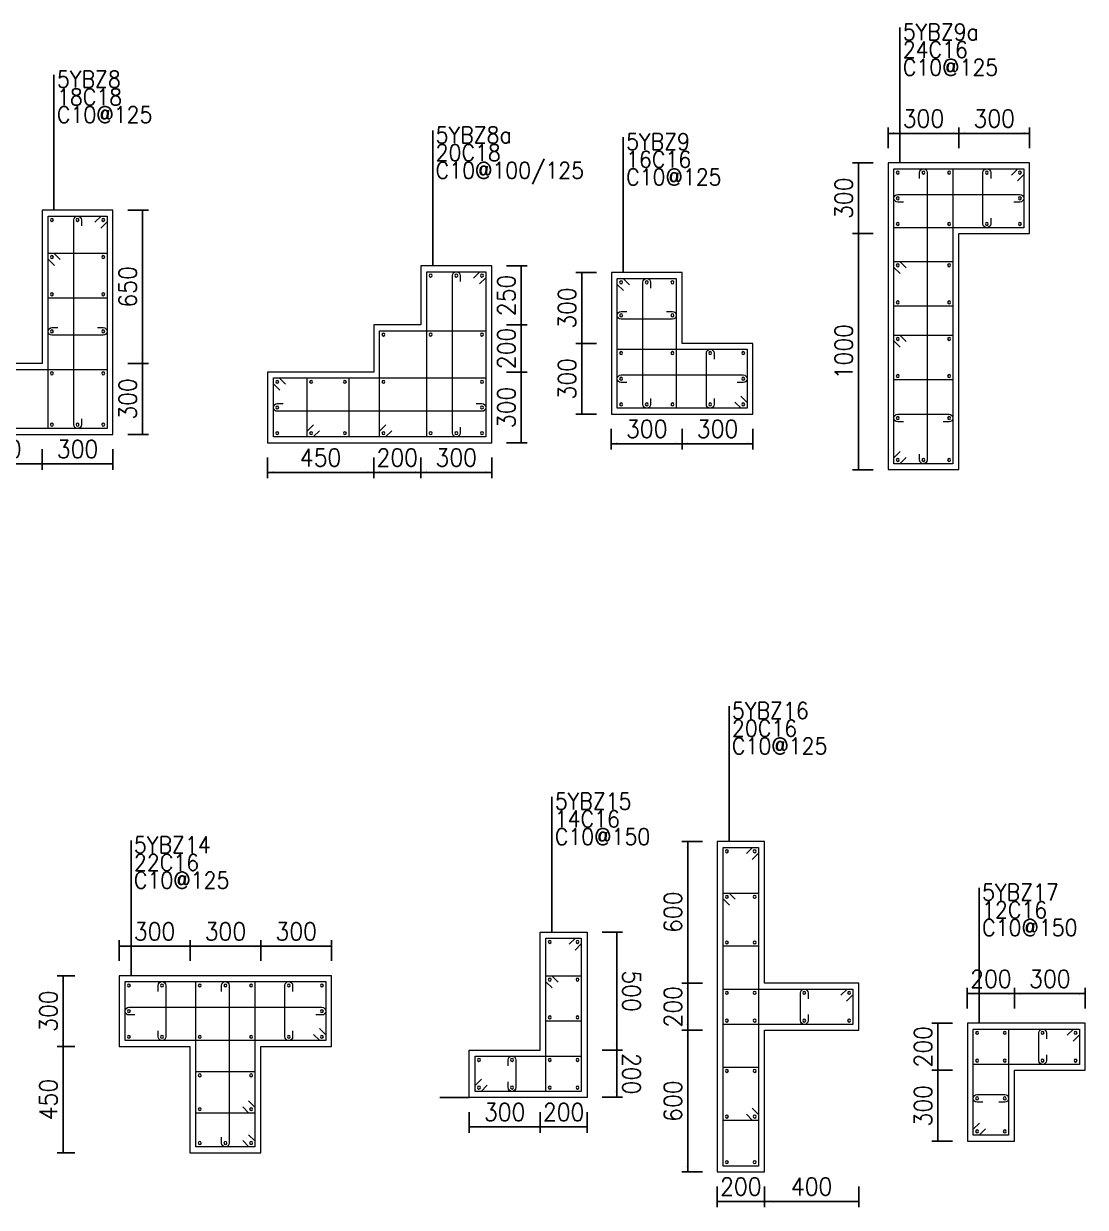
# Model space of a CAD drawing. Extents: x 292423 to 377252, y 106557 to 361882.
# Drawn here: x 314953 to 332948, y 184227 to 204288 of the extents above; entities that cross this region are included whole.
import ezdxf
from ezdxf.enums import TextEntityAlignment as Align

# ---------------------------------------------------------------- set-up
doc = ezdxf.new("R2010")
doc.units = 0
doc.header["$LTSCALE"] = 1000
for name, color, linetype, lineweight in [('REIN', 6, 'Continuous', 18), ('Z-柱大样外框', 7, 'ByLayer', 18), ('Z-详图标注', 3, 'Continuous', 18)]:
    doc.layers.add(name, color=color, linetype=linetype, lineweight=lineweight)
doc.layers.add('THIN', color=7, linetype='Continuous')
doc.layers.add('Y阴影', color=254, linetype='Continuous')
doc.styles.get("Standard").update_dxf_attribs({"font": 'standard'})
doc.dimstyles.get("Standard").update_dxf_attribs({"dimtxt": 300, "dimasz": 100, "dimexe": 100, "dimexo": 250, "dimgap": 100, "dimtad": 0, "dimtoh": 1, "dimdec": 0, "dimlfac": 0.25, "dimdsep": 46, "dimcen": 0.09, "dimclrt": 7, "dimadec": 0, "dimazin": 0, "dimtfac": 1, "dimtdec": 4, "dimtofl": 0, "dimtmove": 0, "dimatfit": 3, "dimfxl": 1, "dimtolj": 1, "dimtzin": 0, "dimarcsym": 0})

# ---------------------------------------------------------------- blocks, each defined once
blk = doc.blocks.new('*D795')
at = {"layer": 'Z-详图标注', "color": 0, "linetype": 'ByBlock', "lineweight": -2}
for p, q in [((318973, 188402), (318973, 188752)), ((320173, 188652), (318973, 188652)), ((320173, 188402), (320173, 188752))]:
    blk.add_line(p, q, dxfattribs=at)
for points in [[(318973, 188652), (319073, 188668), (319073, 188635)], [(320173, 188652), (320073, 188635), (320073, 188668)]]:
    blk.add_solid(points, dxfattribs=at)
at = {"layer": 'Z-详图标注', "color": 7, "linetype": 'Continuous', "lineweight": -2, "insert": (319573, 188902), "char_height": 300, "width": 566.67, "attachment_point": 5}
blk.add_mtext('300', dxfattribs=at)
blk = doc.blocks.new('*D422')
at = {"layer": 'Z-详图标注', "color": 0, "linetype": 'ByBlock', "lineweight": -2}
for p, q in [((317773, 188402), (317773, 188752)), ((318973, 188652), (317773, 188652)), ((318973, 188402), (318973, 188752))]:
    blk.add_line(p, q, dxfattribs=at)
for points in [[(317773, 188652), (317873, 188668), (317873, 188635)], [(318973, 188652), (318873, 188635), (318873, 188668)]]:
    blk.add_solid(points, dxfattribs=at)
at = {"layer": 'Z-详图标注', "color": 7, "linetype": 'Continuous', "lineweight": -2, "insert": (318373, 188902), "char_height": 300, "width": 566.67, "attachment_point": 5}
blk.add_mtext('300', dxfattribs=at)
blk = doc.blocks.new('*D474')
at = {"layer": 'Z-详图标注', "color": 0, "linetype": 'ByBlock', "lineweight": -2}
for p, q in [((316573, 188402), (316573, 188752)), ((317773, 188652), (316573, 188652)), ((317773, 188402), (317773, 188752))]:
    blk.add_line(p, q, dxfattribs=at)
for points in [[(316573, 188652), (316673, 188668), (316673, 188635)], [(317773, 188652), (317673, 188635), (317673, 188668)]]:
    blk.add_solid(points, dxfattribs=at)
at = {"layer": 'Z-详图标注', "color": 7, "linetype": 'Continuous', "lineweight": -2, "insert": (317173, 188902), "char_height": 300, "width": 566.67, "attachment_point": 5}
blk.add_mtext('300', dxfattribs=at)
blk = doc.blocks.new('*D79')
at = {"layer": 'Z-详图标注', "color": 0, "linetype": 'ByBlock', "lineweight": -2}
for p, q in [((315823, 188152), (315522, 188152)), ((315622, 188152), (315622, 186952)), ((315823, 186952), (315522, 186952))]:
    blk.add_line(p, q, dxfattribs=at)
for points in [[(315622, 188152), (315638, 188052), (315605, 188052)], [(315622, 186952), (315605, 187052), (315638, 187052)]]:
    blk.add_solid(points, dxfattribs=at)
at = {"layer": 'Z-详图标注', "color": 7, "linetype": 'Continuous', "lineweight": -2, "insert": (315372, 187552), "char_height": 300, "width": 566.67, "attachment_point": 5, "rotation": 90}
blk.add_mtext('300', dxfattribs=at)
blk = doc.blocks.new('*D577')
at = {"layer": 'Z-详图标注', "color": 0, "linetype": 'ByBlock', "lineweight": -2}
for p, q in [((315823, 186952), (315522, 186952)), ((315622, 186952), (315622, 185152)), ((315823, 185152), (315522, 185152))]:
    blk.add_line(p, q, dxfattribs=at)
for points in [[(315622, 186952), (315638, 186852), (315605, 186852)], [(315622, 185152), (315605, 185252), (315638, 185252)]]:
    blk.add_solid(points, dxfattribs=at)
at = {"layer": 'Z-详图标注', "color": 7, "linetype": 'Continuous', "lineweight": -2, "insert": (315372, 186052), "char_height": 300, "width": 576.67, "attachment_point": 5, "rotation": 90}
blk.add_mtext('450', dxfattribs=at)
blk = doc.blocks.new('*D184')
at = {"layer": 'Z-详图标注', "color": 0, "linetype": 'ByBlock', "lineweight": -2}
for p, q in [((322506, 185841), (322506, 185491)), ((323706, 185841), (323706, 185491)), ((322506, 185591), (323706, 185591))]:
    blk.add_line(p, q, dxfattribs=at)
for points in [[(322506, 185591), (322606, 185607), (322606, 185574)], [(323706, 185591), (323606, 185574), (323606, 185607)]]:
    blk.add_solid(points, dxfattribs=at)
at = {"layer": 'Z-详图标注', "color": 7, "linetype": 'Continuous', "lineweight": -2, "insert": (323106, 185841), "char_height": 300, "width": 566.67, "attachment_point": 5}
blk.add_mtext('300', dxfattribs=at)
blk = doc.blocks.new('*D242')
at = {"layer": 'Z-详图标注', "color": 0, "linetype": 'ByBlock', "lineweight": -2}
for p, q in [((323706, 185841), (323706, 185491)), ((324506, 185841), (324506, 185491)), ((323706, 185591), (324506, 185591))]:
    blk.add_line(p, q, dxfattribs=at)
for points in [[(323706, 185591), (323806, 185607), (323806, 185574)], [(324506, 185591), (324406, 185574), (324406, 185607)]]:
    blk.add_solid(points, dxfattribs=at)
at = {"layer": 'Z-详图标注', "color": 7, "linetype": 'Continuous', "lineweight": -2, "insert": (324106, 185841), "char_height": 300, "width": 566.67, "attachment_point": 5}
blk.add_mtext('200', dxfattribs=at)
blk = doc.blocks.new('*D727')
at = {"layer": 'Z-详图标注', "color": 0, "linetype": 'ByBlock', "lineweight": -2}
for p, q in [((324756, 186891), (325106, 186891)), ((325006, 186091), (325006, 186891)), ((324756, 186091), (325106, 186091))]:
    blk.add_line(p, q, dxfattribs=at)
for points in [[(325006, 186891), (325022, 186791), (324989, 186791)], [(325006, 186091), (324989, 186191), (325022, 186191)]]:
    blk.add_solid(points, dxfattribs=at)
at = {"layer": 'Z-详图标注', "color": 7, "linetype": 'Continuous', "lineweight": -2, "insert": (325256, 186491), "char_height": 300, "width": 566.67, "attachment_point": 5, "rotation": 270.0002}
blk.add_mtext('200', dxfattribs=at)
blk = doc.blocks.new('*D351')
at = {"layer": 'Z-详图标注', "color": 0, "linetype": 'ByBlock', "lineweight": -2}
for p, q in [((324756, 188891), (325106, 188891)), ((325006, 186891), (325006, 188891)), ((324756, 186891), (325106, 186891))]:
    blk.add_line(p, q, dxfattribs=at)
for points in [[(325006, 188891), (325022, 188791), (324989, 188791)], [(325006, 186891), (324989, 186991), (325022, 186991)]]:
    blk.add_solid(points, dxfattribs=at)
at = {"layer": 'Z-详图标注', "color": 7, "linetype": 'Continuous', "lineweight": -2, "insert": (325256, 187891), "char_height": 300, "width": 566.67, "attachment_point": 5, "rotation": 270.0002}
blk.add_mtext('500', dxfattribs=at)
blk = doc.blocks.new('*D718')
at = {"layer": 'Z-详图标注', "color": 0, "linetype": 'ByBlock', "lineweight": -2}
for p, q in [((326459, 190427), (326109, 190427)), ((326209, 190427), (326209, 188027)), ((326459, 188027), (326109, 188027))]:
    blk.add_line(p, q, dxfattribs=at)
for points in [[(326209, 190427), (326225, 190327), (326192, 190327)], [(326209, 188027), (326192, 188127), (326225, 188127)]]:
    blk.add_solid(points, dxfattribs=at)
at = {"layer": 'Z-详图标注', "color": 7, "linetype": 'Continuous', "lineweight": -2, "insert": (325959, 189227), "char_height": 300, "width": 556.67, "attachment_point": 5, "rotation": 90}
blk.add_mtext('600', dxfattribs=at)
blk = doc.blocks.new('*D342')
at = {"layer": 'Z-详图标注', "color": 0, "linetype": 'ByBlock', "lineweight": -2}
for p, q in [((326459, 188027), (326109, 188027)), ((326209, 188027), (326209, 187227)), ((326459, 187227), (326109, 187227))]:
    blk.add_line(p, q, dxfattribs=at)
for points in [[(326209, 188027), (326225, 187927), (326192, 187927)], [(326209, 187227), (326192, 187327), (326225, 187327)]]:
    blk.add_solid(points, dxfattribs=at)
at = {"layer": 'Z-详图标注', "color": 7, "linetype": 'Continuous', "lineweight": -2, "insert": (325959, 187627), "char_height": 300, "width": 566.67, "attachment_point": 5, "rotation": 90}
blk.add_mtext('200', dxfattribs=at)
blk = doc.blocks.new('*D814')
at = {"layer": 'Z-详图标注', "color": 0, "linetype": 'ByBlock', "lineweight": -2}
for p, q in [((326459, 187227), (326109, 187227)), ((326209, 187227), (326209, 184827)), ((326459, 184827), (326109, 184827))]:
    blk.add_line(p, q, dxfattribs=at)
for points in [[(326209, 187227), (326225, 187127), (326192, 187127)], [(326209, 184827), (326192, 184927), (326225, 184927)]]:
    blk.add_solid(points, dxfattribs=at)
at = {"layer": 'Z-详图标注', "color": 7, "linetype": 'Continuous', "lineweight": -2, "insert": (325959, 186027), "char_height": 300, "width": 556.67, "attachment_point": 5, "rotation": 90}
blk.add_mtext('600', dxfattribs=at)
blk = doc.blocks.new('*D873')
at = {"layer": 'Z-详图标注', "color": 0, "linetype": 'ByBlock', "lineweight": -2}
for p, q in [((326709, 184577), (326709, 184227)), ((327509, 184577), (327509, 184227)), ((326709, 184327), (327509, 184327))]:
    blk.add_line(p, q, dxfattribs=at)
for points in [[(326709, 184327), (326809, 184343), (326809, 184310)], [(327509, 184327), (327409, 184310), (327409, 184343)]]:
    blk.add_solid(points, dxfattribs=at)
at = {"layer": 'Z-详图标注', "color": 7, "linetype": 'Continuous', "lineweight": -2, "insert": (327109, 184577), "char_height": 300, "width": 566.67, "attachment_point": 5}
blk.add_mtext('200', dxfattribs=at)
blk = doc.blocks.new('*D495')
at = {"layer": 'Z-详图标注', "color": 0, "linetype": 'ByBlock', "lineweight": -2}
for p, q in [((327509, 184577), (327509, 184227)), ((329109, 184577), (329109, 184227)), ((327509, 184327), (329109, 184327))]:
    blk.add_line(p, q, dxfattribs=at)
for points in [[(327509, 184327), (327609, 184343), (327609, 184310)], [(329109, 184327), (329009, 184310), (329009, 184343)]]:
    blk.add_solid(points, dxfattribs=at)
at = {"layer": 'Z-详图标注', "color": 7, "linetype": 'Continuous', "lineweight": -2, "insert": (328309, 184577), "char_height": 300, "width": 576.67, "attachment_point": 5}
blk.add_mtext('400', dxfattribs=at)
blk = doc.blocks.new('*D103')
at = {"layer": 'Z-详图标注', "color": 0, "linetype": 'ByBlock', "lineweight": -2}
for p, q in [((331748, 187599), (331748, 187949)), ((332948, 187849), (331748, 187849)), ((332948, 187599), (332948, 187949))]:
    blk.add_line(p, q, dxfattribs=at)
for points in [[(331748, 187849), (331848, 187865), (331848, 187832)], [(332948, 187849), (332848, 187832), (332848, 187865)]]:
    blk.add_solid(points, dxfattribs=at)
at = {"layer": 'Z-详图标注', "color": 7, "linetype": 'Continuous', "lineweight": -2, "insert": (332348, 188099), "char_height": 300, "width": 566.67, "attachment_point": 5, "rotation": 359.9998}
blk.add_mtext('300', dxfattribs=at)
blk = doc.blocks.new('*D598')
at = {"layer": 'Z-详图标注', "color": 0, "linetype": 'ByBlock', "lineweight": -2}
for p, q in [((330948, 187599), (330948, 187949)), ((331748, 187849), (330948, 187849)), ((331748, 187599), (331748, 187949))]:
    blk.add_line(p, q, dxfattribs=at)
for points in [[(330948, 187849), (331048, 187865), (331048, 187832)], [(331748, 187849), (331648, 187832), (331648, 187865)]]:
    blk.add_solid(points, dxfattribs=at)
at = {"layer": 'Z-详图标注', "color": 7, "linetype": 'Continuous', "lineweight": -2, "insert": (331348, 188099), "char_height": 300, "width": 566.67, "attachment_point": 5, "rotation": 359.9998}
blk.add_mtext('200', dxfattribs=at)
blk = doc.blocks.new('*D647')
at = {"layer": 'Z-详图标注', "color": 0, "linetype": 'ByBlock', "lineweight": -2}
for p, q in [((330698, 187349), (330348, 187349)), ((330448, 187349), (330448, 186549)), ((330698, 186549), (330348, 186549))]:
    blk.add_line(p, q, dxfattribs=at)
for points in [[(330448, 187349), (330465, 187249), (330432, 187249)], [(330448, 186549), (330432, 186649), (330465, 186649)]]:
    blk.add_solid(points, dxfattribs=at)
at = {"layer": 'Z-详图标注', "color": 7, "linetype": 'Continuous', "lineweight": -2, "insert": (330198, 186949), "char_height": 300, "width": 566.67, "attachment_point": 5, "rotation": 90}
blk.add_mtext('200', dxfattribs=at)
blk = doc.blocks.new('*D265')
at = {"layer": 'Z-详图标注', "color": 0, "linetype": 'ByBlock', "lineweight": -2}
for p, q in [((330698, 186549), (330348, 186549)), ((330448, 186549), (330448, 185349)), ((330698, 185349), (330348, 185349))]:
    blk.add_line(p, q, dxfattribs=at)
for points in [[(330448, 186549), (330465, 186449), (330432, 186449)], [(330448, 185349), (330432, 185449), (330465, 185449)]]:
    blk.add_solid(points, dxfattribs=at)
at = {"layer": 'Z-详图标注', "color": 7, "linetype": 'Continuous', "lineweight": -2, "insert": (330198, 185949), "char_height": 300, "width": 566.67, "attachment_point": 5, "rotation": 90}
blk.add_mtext('300', dxfattribs=at)
blk = doc.blocks.new('*D228')
at = {"layer": 'Z-详图标注', "color": 0, "linetype": 'ByBlock', "lineweight": -2}
for p, q in [((313867, 197077), (313867, 196727)), ((315267, 197077), (315267, 196727)), ((313867, 196827), (315267, 196827))]:
    blk.add_line(p, q, dxfattribs=at)
for points in [[(313867, 196827), (313967, 196844), (313967, 196811)], [(315267, 196827), (315167, 196811), (315167, 196844)]]:
    blk.add_solid(points, dxfattribs=at)
at = {"layer": 'Z-详图标注', "color": 7, "linetype": 'Continuous', "lineweight": -2, "insert": (314567, 197077), "char_height": 300, "width": 566.67, "attachment_point": 5}
blk.add_mtext('350', dxfattribs=at)
blk = doc.blocks.new('*D281')
at = {"layer": 'Z-详图标注', "color": 0, "linetype": 'ByBlock', "lineweight": -2}
for p, q in [((315267, 197077), (315267, 196727)), ((316467, 197077), (316467, 196727)), ((315267, 196827), (316467, 196827))]:
    blk.add_line(p, q, dxfattribs=at)
for points in [[(315267, 196827), (315367, 196844), (315367, 196811)], [(316467, 196827), (316367, 196811), (316367, 196844)]]:
    blk.add_solid(points, dxfattribs=at)
at = {"layer": 'Z-详图标注', "color": 7, "linetype": 'Continuous', "lineweight": -2, "insert": (315867, 197077), "char_height": 300, "width": 566.67, "attachment_point": 5}
blk.add_mtext('300', dxfattribs=at)
blk = doc.blocks.new('*D761')
at = {"layer": 'Z-详图标注', "color": 0, "linetype": 'ByBlock', "lineweight": -2}
for p, q in [((316717, 198527), (317067, 198527)), ((316967, 197327), (316967, 198527)), ((316717, 197327), (317067, 197327))]:
    blk.add_line(p, q, dxfattribs=at)
for points in [[(316967, 198527), (316984, 198427), (316950, 198427)], [(316967, 197327), (316950, 197427), (316984, 197427)]]:
    blk.add_solid(points, dxfattribs=at)
at = {"layer": 'Z-详图标注', "color": 7, "linetype": 'Continuous', "lineweight": -2, "insert": (316717, 197927), "char_height": 300, "width": 566.67, "attachment_point": 5, "rotation": 90}
blk.add_mtext('300', dxfattribs=at)
blk = doc.blocks.new('*D389')
at = {"layer": 'Z-详图标注', "color": 0, "linetype": 'ByBlock', "lineweight": -2}
for p, q in [((316717, 201127), (317067, 201127)), ((316967, 198527), (316967, 201127)), ((316717, 198527), (317067, 198527))]:
    blk.add_line(p, q, dxfattribs=at)
for points in [[(316967, 201127), (316984, 201027), (316950, 201027)], [(316967, 198527), (316950, 198627), (316984, 198627)]]:
    blk.add_solid(points, dxfattribs=at)
at = {"layer": 'Z-详图标注', "color": 7, "linetype": 'Continuous', "lineweight": -2, "insert": (316717, 199827), "char_height": 300, "width": 556.67, "attachment_point": 5, "rotation": 90}
blk.add_mtext('650', dxfattribs=at)
blk = doc.blocks.new('*D864')
at = {"layer": 'Z-详图标注', "color": 0, "linetype": 'ByBlock', "lineweight": -2}
for p, q in [((324664, 200069), (324314, 200069)), ((324414, 200069), (324414, 198869)), ((324664, 198869), (324314, 198869))]:
    blk.add_line(p, q, dxfattribs=at)
for points in [[(324414, 200069), (324431, 199969), (324398, 199969)], [(324414, 198869), (324398, 198969), (324431, 198969)]]:
    blk.add_solid(points, dxfattribs=at)
at = {"layer": 'Z-详图标注', "color": 7, "linetype": 'Continuous', "lineweight": -2, "insert": (324164, 199469), "char_height": 300, "width": 566.67, "attachment_point": 5, "rotation": 90}
blk.add_mtext('300', dxfattribs=at)
blk = doc.blocks.new('*D49')
at = {"layer": 'Z-详图标注', "color": 0, "linetype": 'ByBlock', "lineweight": -2}
for p, q in [((324664, 198869), (324314, 198869)), ((324414, 198869), (324414, 197669)), ((324664, 197669), (324314, 197669))]:
    blk.add_line(p, q, dxfattribs=at)
for points in [[(324414, 198869), (324431, 198769), (324398, 198769)], [(324414, 197669), (324398, 197769), (324431, 197769)]]:
    blk.add_solid(points, dxfattribs=at)
at = {"layer": 'Z-详图标注', "color": 7, "linetype": 'Continuous', "lineweight": -2, "insert": (324164, 198269), "char_height": 300, "width": 566.67, "attachment_point": 5, "rotation": 90}
blk.add_mtext('300', dxfattribs=at)
blk = doc.blocks.new('*D503')
at = {"layer": 'Z-详图标注', "color": 0, "linetype": 'ByBlock', "lineweight": -2}
for p, q in [((324914, 197419), (324914, 197069)), ((326114, 197419), (326114, 197069)), ((324914, 197169), (326114, 197169))]:
    blk.add_line(p, q, dxfattribs=at)
for points in [[(324914, 197169), (325014, 197186), (325014, 197153)], [(326114, 197169), (326014, 197153), (326014, 197186)]]:
    blk.add_solid(points, dxfattribs=at)
at = {"layer": 'Z-详图标注', "color": 7, "linetype": 'Continuous', "lineweight": -2, "insert": (325514, 197419), "char_height": 300, "width": 566.67, "attachment_point": 5}
blk.add_mtext('300', dxfattribs=at)
blk = doc.blocks.new('*D122')
at = {"layer": 'Z-详图标注', "color": 0, "linetype": 'ByBlock', "lineweight": -2}
for p, q in [((326114, 197419), (326114, 197069)), ((327314, 197419), (327314, 197069)), ((326114, 197169), (327314, 197169))]:
    blk.add_line(p, q, dxfattribs=at)
for points in [[(326114, 197169), (326214, 197186), (326214, 197153)], [(327314, 197169), (327214, 197153), (327214, 197186)]]:
    blk.add_solid(points, dxfattribs=at)
at = {"layer": 'Z-详图标注', "color": 7, "linetype": 'Continuous', "lineweight": -2, "insert": (326714, 197419), "char_height": 300, "width": 566.67, "attachment_point": 5}
blk.add_mtext('300', dxfattribs=at)
blk = doc.blocks.new('*D655')
at = {"layer": 'Z-详图标注', "color": 0, "linetype": 'ByBlock', "lineweight": -2}
for p, q in [((330804, 202179), (330804, 202529)), ((332004, 202429), (330804, 202429)), ((332004, 202179), (332004, 202529))]:
    blk.add_line(p, q, dxfattribs=at)
for points in [[(330804, 202429), (330904, 202446), (330904, 202412)], [(332004, 202429), (331904, 202412), (331904, 202446)]]:
    blk.add_solid(points, dxfattribs=at)
at = {"layer": 'Z-详图标注', "color": 7, "linetype": 'Continuous', "lineweight": -2, "insert": (331404, 202679), "char_height": 300, "width": 566.67, "attachment_point": 5}
blk.add_mtext('300', dxfattribs=at)
blk = doc.blocks.new('*D277')
at = {"layer": 'Z-详图标注', "color": 0, "linetype": 'ByBlock', "lineweight": -2}
for p, q in [((329604, 202179), (329604, 202529)), ((330804, 202429), (329604, 202429)), ((330804, 202179), (330804, 202529))]:
    blk.add_line(p, q, dxfattribs=at)
for points in [[(329604, 202429), (329704, 202446), (329704, 202412)], [(330804, 202429), (330704, 202412), (330704, 202446)]]:
    blk.add_solid(points, dxfattribs=at)
at = {"layer": 'Z-详图标注', "color": 7, "linetype": 'Continuous', "lineweight": -2, "insert": (330204, 202679), "char_height": 300, "width": 566.67, "attachment_point": 5}
blk.add_mtext('300', dxfattribs=at)
blk = doc.blocks.new('*D335')
at = {"layer": 'Z-详图标注', "color": 0, "linetype": 'ByBlock', "lineweight": -2}
for p, q in [((329354, 201929), (329004, 201929)), ((329104, 201929), (329104, 200729)), ((329354, 200729), (329004, 200729))]:
    blk.add_line(p, q, dxfattribs=at)
for points in [[(329104, 201929), (329120, 201829), (329087, 201829)], [(329104, 200729), (329087, 200829), (329120, 200829)]]:
    blk.add_solid(points, dxfattribs=at)
at = {"layer": 'Z-详图标注', "color": 7, "linetype": 'Continuous', "lineweight": -2, "insert": (328854, 201329), "char_height": 300, "width": 566.67, "attachment_point": 5, "rotation": 90}
blk.add_mtext('300', dxfattribs=at)
blk = doc.blocks.new('*D808')
at = {"layer": 'Z-详图标注', "color": 0, "linetype": 'ByBlock', "lineweight": -2}
for p, q in [((329354, 200729), (329004, 200729)), ((329104, 200729), (329104, 196729)), ((329354, 196729), (329004, 196729))]:
    blk.add_line(p, q, dxfattribs=at)
for points in [[(329104, 200729), (329120, 200629), (329087, 200629)], [(329104, 196729), (329087, 196829), (329120, 196829)]]:
    blk.add_solid(points, dxfattribs=at)
at = {"layer": 'Z-详图标注', "color": 7, "linetype": 'Continuous', "lineweight": -2, "insert": (328854, 198729), "char_height": 300, "width": 690, "attachment_point": 5, "rotation": 90}
blk.add_mtext('1000', dxfattribs=at)
blk = doc.blocks.new('*D208')
at = {"layer": 'Z-详图标注', "color": 0, "linetype": 'ByBlock', "lineweight": -2}
for p, q in [((319086, 196933), (319086, 196583)), ((320886, 196933), (320886, 196583)), ((319086, 196683), (320886, 196683))]:
    blk.add_line(p, q, dxfattribs=at)
for points in [[(319086, 196683), (319186, 196700), (319186, 196666)], [(320886, 196683), (320786, 196666), (320786, 196700)]]:
    blk.add_solid(points, dxfattribs=at)
at = {"layer": 'Z-详图标注', "color": 7, "linetype": 'Continuous', "lineweight": -2, "insert": (319986, 196933), "char_height": 300, "width": 576.67, "attachment_point": 5}
blk.add_mtext('450', dxfattribs=at)
blk = doc.blocks.new('*D689')
at = {"layer": 'Z-详图标注', "color": 0, "linetype": 'ByBlock', "lineweight": -2}
for p, q in [((320886, 196933), (320886, 196583)), ((321686, 196933), (321686, 196583)), ((320886, 196683), (321686, 196683))]:
    blk.add_line(p, q, dxfattribs=at)
for points in [[(320886, 196683), (320986, 196700), (320986, 196666)], [(321686, 196683), (321586, 196666), (321586, 196700)]]:
    blk.add_solid(points, dxfattribs=at)
at = {"layer": 'Z-详图标注', "color": 7, "linetype": 'Continuous', "lineweight": -2, "insert": (321286, 196933), "char_height": 300, "width": 566.67, "attachment_point": 5}
blk.add_mtext('200', dxfattribs=at)
blk = doc.blocks.new('*D745')
at = {"layer": 'Z-详图标注', "color": 0, "linetype": 'ByBlock', "lineweight": -2}
for p, q in [((321686, 196933), (321686, 196583)), ((322886, 196933), (322886, 196583)), ((321686, 196683), (322886, 196683))]:
    blk.add_line(p, q, dxfattribs=at)
for points in [[(321686, 196683), (321786, 196700), (321786, 196666)], [(322886, 196683), (322786, 196666), (322786, 196700)]]:
    blk.add_solid(points, dxfattribs=at)
at = {"layer": 'Z-详图标注', "color": 7, "linetype": 'Continuous', "lineweight": -2, "insert": (322286, 196933), "char_height": 300, "width": 566.67, "attachment_point": 5}
blk.add_mtext('300', dxfattribs=at)
blk = doc.blocks.new('*D366')
at = {"layer": 'Z-详图标注', "color": 0, "linetype": 'ByBlock', "lineweight": -2}
for p, q in [((323136, 198383), (323486, 198383)), ((323386, 197183), (323386, 198383)), ((323136, 197183), (323486, 197183))]:
    blk.add_line(p, q, dxfattribs=at)
for points in [[(323386, 198383), (323403, 198283), (323370, 198283)], [(323386, 197183), (323370, 197283), (323403, 197283)]]:
    blk.add_solid(points, dxfattribs=at)
at = {"layer": 'Z-详图标注', "color": 7, "linetype": 'Continuous', "lineweight": -2, "insert": (323136, 197783), "char_height": 300, "width": 566.67, "attachment_point": 5, "rotation": 90}
blk.add_mtext('300', dxfattribs=at)
blk = doc.blocks.new('*D842')
at = {"layer": 'Z-详图标注', "color": 0, "linetype": 'ByBlock', "lineweight": -2}
for p, q in [((323136, 199184), (323486, 199184)), ((323386, 198383), (323386, 199184)), ((323136, 198383), (323486, 198383))]:
    blk.add_line(p, q, dxfattribs=at)
for points in [[(323386, 199184), (323403, 199084), (323370, 199084)], [(323386, 198383), (323370, 198483), (323403, 198483)]]:
    blk.add_solid(points, dxfattribs=at)
at = {"layer": 'Z-详图标注', "color": 7, "linetype": 'Continuous', "lineweight": -2, "insert": (323136, 198783), "char_height": 300, "width": 566.67, "attachment_point": 5, "rotation": 90}
blk.add_mtext('200', dxfattribs=at)
blk = doc.blocks.new('*D467')
at = {"layer": 'Z-详图标注', "color": 0, "linetype": 'ByBlock', "lineweight": -2}
for p, q in [((323136, 200183), (323486, 200183)), ((323386, 199184), (323386, 200183)), ((323136, 199184), (323486, 199184))]:
    blk.add_line(p, q, dxfattribs=at)
for points in [[(323386, 200183), (323403, 200083), (323370, 200083)], [(323386, 199184), (323370, 199284), (323403, 199284)]]:
    blk.add_solid(points, dxfattribs=at)
at = {"layer": 'Z-详图标注', "color": 7, "linetype": 'Continuous', "lineweight": -2, "insert": (323136, 199683), "char_height": 300, "width": 566.67, "attachment_point": 5, "rotation": 90}
blk.add_mtext('250', dxfattribs=at)

msp = doc.modelspace()

# ---------------------------------------------------------------- linework, layer by layer
at = {"layer": 'REIN', "color": 6}
for points in [[(329909.8, 196935.1), (329803.7, 196829.1), (329703.7, 196829.1), (329703.7, 201829.1), (330703.7, 201829.1), (330703.7, 196829.1), (329703.7, 196829.1), (329703.7, 196929.1), (329809.8, 197035.1)], [(331697.6, 201723), (331803.7, 201829.1), (331903.7, 201829.1), (331903.7, 200829.1), (329703.7, 200829.1), (329703.7, 201829.1), (331903.7, 201829.1), (331903.7, 201729.1), (331797.6, 201623)], [(316161, 200921.1), (316267.1, 201027.2), (316367.1, 201027.2), (316367.1, 197427.2), (315367.1, 197427.2), (315367.1, 201027.2), (316367.1, 201027.2), (316367.1, 200927.2), (316261, 200821.1)], [(315473.2, 200191.1), (315367.1, 200297.2), (315367.1, 200397.2), (316367.1, 200397.2), (316367.1, 199637.2), (315367.1, 199637.2), (315367.1, 200397.2), (315467.1, 200397.2), (315573.2, 200291.1)], [(329809.8, 200052.1), (329703.7, 200158.1), (329703.7, 200258.1), (330703.7, 200258.1), (330703.7, 199498.1), (329703.7, 199498.1), (329703.7, 200258.1), (329803.7, 200258.1), (329909.8, 200152.1)], [(322580.4, 199976.8), (322686.5, 200082.9), (322786.5, 200082.9), (322786.5, 197282.9), (321786.5, 197282.9), (321786.5, 200082.9), (322786.5, 200082.9), (322786.5, 199982.9), (322680.4, 199876.8)], [(325120.4, 199763.2), (325014.4, 199869.3), (325014.4, 199969.3), (326014.4, 199969.3), (326014.4, 197769.3), (325014.4, 197769.3), (325014.4, 199969.3), (325114.4, 199969.3), (325220.4, 199863.2)], [(321192.6, 197389), (321086.5, 197282.9), (320986.5, 197282.9), (320986.5, 199084.1), (322786.5, 199084.1), (322786.5, 197282.9), (320986.5, 197282.9), (320986.5, 197382.9), (321092.6, 197489)], [(329809.8, 198803.8), (329703.7, 198909.8), (329703.7, 199009.8), (330703.7, 199009.8), (330703.7, 198249.8), (329703.7, 198249.8), (329703.7, 199009.8), (329803.7, 199009.8), (329909.8, 198903.8)], [(327108.3, 197975.4), (327214.4, 197869.3), (327214.4, 197769.3), (325014.4, 197769.3), (325014.4, 198769.3), (327214.4, 198769.3), (327214.4, 197769.3), (327114.4, 197769.3), (327008.3, 197875.4)], [(314173.2, 197533.3), (314067.1, 197427.2), (313967.1, 197427.2), (313967.1, 198427.2), (316367.1, 198427.2), (316367.1, 197427.2), (313967.1, 197427.2), (313967.1, 197527.2), (314073.2, 197633.3)], [(319292.6, 198076.9), (319186.5, 198182.9), (319186.5, 198282.9), (322786.5, 198282.9), (322786.5, 197282.9), (319186.5, 197282.9), (319186.5, 198282.9), (319286.5, 198282.9), (319392.6, 198176.9)], [(319965.9, 197389), (319859.8, 197282.9), (319759.8, 197282.9), (319759.8, 198282.9), (320463.2, 198282.9), (320463.2, 197282.9), (319759.8, 197282.9), (319759.8, 197382.9), (319865.9, 197489)], [(327202.7, 190221.2), (327308.7, 190327.3), (327408.7, 190327.3), (327408.7, 184926.7), (326808.7, 184926.7), (326808.7, 190327.3), (327408.7, 190327.3), (327408.7, 190227.3), (327302.7, 190121.2)], [(326914.8, 189347.8), (326808.7, 189453.8), (326808.7, 189553.8), (327408.7, 189553.8), (327408.7, 188650.4), (326808.7, 188650.4), (326808.7, 189553.8), (326908.7, 189553.8), (327014.8, 189447.8)], [(324199.5, 188684.7), (324305.5, 188790.8), (324405.5, 188790.8), (324405.5, 186190.8), (323805.5, 186190.8), (323805.5, 188790.8), (324405.5, 188790.8), (324405.5, 188690.8), (324299.5, 188584.7)], [(319966.5, 187257.7), (320072.5, 187151.7), (320072.5, 187051.7), (316672.5, 187051.7), (316672.5, 188051.7), (320072.5, 188051.7), (320072.5, 187051.7), (319972.5, 187051.7), (319866.5, 187157.7)], [(318766.5, 185457.7), (318872.5, 185351.7), (318872.5, 185251.7), (317872.5, 185251.7), (317872.5, 188051.7), (318872.5, 188051.7), (318872.5, 185251.7), (318772.5, 185251.7), (318666.5, 185357.7)], [(323911.6, 187944.7), (323805.5, 188050.8), (323805.5, 188150.8), (324405.5, 188150.8), (324405.5, 187380.8), (323805.5, 187380.8), (323805.5, 188150.8), (323905.5, 188150.8), (324011.6, 188044.7)], [(328802.7, 187820.9), (328908.7, 187927), (329008.7, 187927), (329008.7, 187327), (326808.7, 187327), (326808.7, 187927), (329008.7, 187927), (329008.7, 187827), (328902.7, 187720.9)], [(331254.2, 185554.8), (331148.2, 185448.8), (331048.2, 185448.8), (331048.2, 187248.8), (331648.2, 187248.8), (331648.2, 185448.8), (331048.2, 185448.8), (331048.2, 185548.8), (331154.2, 185654.8)], [(332642.1, 187142.7), (332748.2, 187248.8), (332848.2, 187248.8), (332848.2, 186648.8), (331048.2, 186648.8), (331048.2, 187248.8), (332848.2, 187248.8), (332848.2, 187148.8), (332742.1, 187042.7)], [(322811.6, 186296.9), (322705.5, 186190.8), (322605.5, 186190.8), (322605.5, 186790.8), (324405.5, 186790.8), (324405.5, 186190.8), (322605.5, 186190.8), (322605.5, 186290.8), (322711.6, 186396.9)], [(327302.7, 185906.2), (327408.7, 185800.1), (327408.7, 185700.1), (326808.7, 185700.1), (326808.7, 186603.5), (327408.7, 186603.5), (327408.7, 185700.1), (327308.7, 185700.1), (327202.7, 185806.2)], [(318766.5, 186031.1), (318872.5, 185925), (318872.5, 185825), (317872.5, 185825), (317872.5, 186528.3), (318872.5, 186528.3), (318872.5, 185825), (318772.5, 185825), (318666.5, 185931.1)]]:
    msp.add_lwpolyline(points, dxfattribs=at)
for points in [[(330138.7, 201664.1), (330138.7, 201764.1, -1), (330268.7, 201764.1), (330268.7, 196894.1, -1), (330138.7, 196894.1), (330138.7, 196994.1)], [(331343.7, 200994.1), (331343.7, 200894.1, -1), (331213.7, 200894.1), (331213.7, 201764.1, -1), (331343.7, 201764.1), (331343.7, 201664.1)], [(329868.7, 201264.1), (329768.7, 201264.1, -1), (329768.7, 201394.1), (331838.7, 201394.1, -1), (331838.7, 201264.1), (331738.7, 201264.1)], [(315932.1, 197592.2), (315932.1, 197492.2, -1), (315802.1, 197492.2), (315802.1, 200962.2, -1), (315932.1, 200962.2), (315932.1, 200862.2)], [(322351.5, 197447.9), (322351.5, 197347.9, -1), (322221.5, 197347.9), (322221.5, 200017.9, -1), (322351.5, 200017.9), (322351.5, 199917.9)], [(325579.4, 197934.3), (325579.4, 197834.3, -1), (325449.4, 197834.3), (325449.4, 199904.3, -1), (325579.4, 199904.3), (325579.4, 199804.3)], [(325849.4, 199409.3), (325949.4, 199409.3, -1), (325949.4, 199279.3), (325079.4, 199279.3, -1), (325079.4, 199409.3), (325179.4, 199409.3)], [(316202.1, 199137.2), (316302.1, 199137.2, -1), (316302.1, 199007.2), (315432.1, 199007.2, -1), (315432.1, 199137.2), (315532.1, 199137.2)], [(326654.4, 197934.3), (326654.4, 197834.3, -1), (326524.4, 197834.3), (326524.4, 198704.3, -1), (326654.4, 198704.3), (326654.4, 198604.3)], [(325179.4, 198204.3), (325079.4, 198204.3, -1), (325079.4, 198334.3), (327149.4, 198334.3, -1), (327149.4, 198204.3), (327049.4, 198204.3)], [(322621.5, 197847.9), (322721.5, 197847.9, -1), (322721.5, 197717.9), (319251.5, 197717.9, -1), (319251.5, 197847.9), (319351.5, 197847.9)], [(329868.7, 197538.6), (329768.7, 197538.6, -1), (329768.7, 197668.6), (330638.7, 197668.6, -1), (330638.7, 197538.6), (330538.7, 197538.6)], [(317232.5, 187886.7), (317232.5, 187986.7, -1), (317362.5, 187986.7), (317362.5, 187116.7, -1), (317232.5, 187116.7), (317232.5, 187216.7)], [(318307.5, 187886.7), (318307.5, 187986.7, -1), (318437.5, 187986.7), (318437.5, 185316.7, -1), (318307.5, 185316.7), (318307.5, 185416.7)], [(319512.5, 187216.7), (319512.5, 187116.7, -1), (319382.5, 187116.7), (319382.5, 187986.7, -1), (319512.5, 187986.7), (319512.5, 187886.7)], [(328248.7, 187492), (328248.7, 187392, -1), (328118.7, 187392), (328118.7, 187862, -1), (328248.7, 187862), (328248.7, 187762)], [(316837.5, 187486.7), (316737.5, 187486.7, -1), (316737.5, 187616.7), (320007.5, 187616.7, -1), (320007.5, 187486.7), (319907.5, 187486.7)], [(332288.2, 186813.8), (332288.2, 186713.8, -1), (332158.2, 186713.8), (332158.2, 187183.8, -1), (332288.2, 187183.8), (332288.2, 187083.8)], [(323165.5, 186625.8), (323165.5, 186725.8, -1), (323295.5, 186725.8), (323295.5, 186255.8, -1), (323165.5, 186255.8), (323165.5, 186355.8)], [(331213.2, 186008.8), (331113.2, 186008.8, -1), (331113.2, 186138.8), (331583.2, 186138.8, -1), (331583.2, 186008.8), (331483.2, 186008.8)]]:
    msp.add_lwpolyline(points, format="xyb", dxfattribs=at)
for points in [[(329768.7, 201789.1, 1), (329768.7, 201739.1, 1)], [(330203.7, 201789.1, 1), (330203.7, 201739.1, 1)], [(330638.7, 201789.1, 1), (330638.7, 201739.1, 1)], [(331278.7, 201789.1, 1), (331278.7, 201739.1, 1)], [(331838.7, 201789.1, 1), (331838.7, 201739.1, 1)], [(329768.7, 201354.1, 1), (329768.7, 201304.1, 1)], [(331838.7, 201354.1, 1), (331838.7, 201304.1, 1)], [(315432.1, 200937.2, 1), (315432.1, 200987.2, 1)], [(315867.1, 200937.2, 1), (315867.1, 200987.2, 1)], [(316302.1, 200937.2, 1), (316302.1, 200987.2, 1)], [(329768.7, 200919.1, 1), (329768.7, 200869.1, 1)], [(330638.7, 200919.1, 1), (330638.7, 200869.1, 1)], [(331278.7, 200919.1, 1), (331278.7, 200869.1, 1)], [(331838.7, 200919.1, 1), (331838.7, 200869.1, 1)], [(315432.1, 200307.2, 1), (315432.1, 200357.2, 1)], [(316302.1, 200307.2, 1), (316302.1, 200357.2, 1)], [(329768.7, 200168.1, 1), (329768.7, 200218.1, 1)], [(330638.7, 200168.1, 1), (330638.7, 200218.1, 1)], [(321826.5, 200017.9, 1), (321876.5, 200017.9, 1)], [(322261.5, 200017.9, 1), (322311.5, 200017.9, 1)], [(322696.5, 200017.9, 1), (322746.5, 200017.9, 1)], [(325054.4, 199904.3, 1), (325104.4, 199904.3, 1)], [(325489.4, 199904.3, 1), (325539.4, 199904.3, 1)], [(325924.4, 199904.3, 1), (325974.4, 199904.3, 1)], [(315432.1, 199677.2, 1), (315432.1, 199727.2, 1)], [(316302.1, 199677.2, 1), (316302.1, 199727.2, 1)], [(329768.7, 199538.1, 1), (329768.7, 199588.1, 1)], [(330638.7, 199538.1, 1), (330638.7, 199588.1, 1)], [(325054.4, 199344.3, 1), (325104.4, 199344.3, 1)], [(325924.4, 199344.3, 1), (325974.4, 199344.3, 1)], [(315432.1, 199047.2, 1), (315432.1, 199097.2, 1)], [(316302.1, 199047.2, 1), (316302.1, 199097.2, 1)], [(321026.5, 199019.1, 1), (321076.5, 199019.1, 1)], [(321826.5, 199019.1, 1), (321876.5, 199019.1, 1)], [(322696.5, 199019.1, 1), (322746.5, 199019.1, 1)], [(329768.7, 198919.8, 1), (329768.7, 198969.8, 1)], [(330638.7, 198919.8, 1), (330638.7, 198969.8, 1)], [(325054.4, 198704.3, 1), (325104.4, 198704.3, 1)], [(325924.4, 198704.3, 1), (325974.4, 198704.3, 1)], [(326564.4, 198704.3, 1), (326614.4, 198704.3, 1)], [(327124.4, 198704.3, 1), (327174.4, 198704.3, 1)], [(315432.1, 198337.2, 1), (315432.1, 198387.2, 1)], [(316302.1, 198337.2, 1), (316302.1, 198387.2, 1)], [(319226.5, 198217.9, 1), (319276.5, 198217.9, 1)], [(319799.8, 198217.9, 1), (319849.8, 198217.9, 1)], [(320373.2, 198217.9, 1), (320423.2, 198217.9, 1)], [(321026.5, 198217.9, 1), (321076.5, 198217.9, 1)], [(322696.5, 198217.9, 1), (322746.5, 198217.9, 1)], [(325054.4, 198269.3, 1), (325104.4, 198269.3, 1)], [(327124.4, 198269.3, 1), (327174.4, 198269.3, 1)], [(329768.7, 198289.8, 1), (329768.7, 198339.8, 1)], [(330638.7, 198289.8, 1), (330638.7, 198339.8, 1)], [(319226.5, 197782.9, 1), (319276.5, 197782.9, 1)], [(322696.5, 197782.9, 1), (322746.5, 197782.9, 1)], [(325054.4, 197834.3, 1), (325104.4, 197834.3, 1)], [(325489.4, 197834.3, 1), (325539.4, 197834.3, 1)], [(325924.4, 197834.3, 1), (325974.4, 197834.3, 1)], [(326564.4, 197834.3, 1), (326614.4, 197834.3, 1)], [(327124.4, 197834.3, 1), (327174.4, 197834.3, 1)], [(329743.7, 197603.6, 1), (329793.7, 197603.6, 1)], [(330613.7, 197603.6, 1), (330663.7, 197603.6, 1)], [(315432.1, 197467.2, 1), (315432.1, 197517.2, 1)], [(315867.1, 197467.2, 1), (315867.1, 197517.2, 1)], [(316302.1, 197467.2, 1), (316302.1, 197517.2, 1)], [(319226.5, 197347.9, 1), (319276.5, 197347.9, 1)], [(319799.8, 197347.9, 1), (319849.8, 197347.9, 1)], [(320373.2, 197347.9, 1), (320423.2, 197347.9, 1)], [(321026.5, 197347.9, 1), (321076.5, 197347.9, 1)], [(321826.5, 197347.9, 1), (321876.5, 197347.9, 1)], [(322261.5, 197347.9, 1), (322311.5, 197347.9, 1)], [(322696.5, 197347.9, 1), (322746.5, 197347.9, 1)], [(329768.7, 196919.1, 1), (329768.7, 196869.1, 1)], [(330203.7, 196919.1, 1), (330203.7, 196869.1, 1)], [(330638.7, 196919.1, 1), (330638.7, 196869.1, 1)], [(326873.7, 190287.3, 1), (326873.7, 190237.3, 1)], [(327343.7, 190287.3, 1), (327343.7, 190237.3, 1)], [(326873.7, 189513.8, 1), (326873.7, 189463.8, 1)], [(327343.7, 189513.8, 1), (327343.7, 189463.8, 1)], [(323870.5, 188700.8, 1), (323870.5, 188750.8, 1)], [(324340.5, 188700.8, 1), (324340.5, 188750.8, 1)], [(326873.7, 188740.4, 1), (326873.7, 188690.4, 1)], [(327343.7, 188740.4, 1), (327343.7, 188690.4, 1)], [(316712.5, 187986.7, 1), (316762.5, 187986.7, 1)], [(317272.5, 187986.7, 1), (317322.5, 187986.7, 1)], [(317912.5, 187986.7, 1), (317962.5, 187986.7, 1)], [(318347.5, 187986.7, 1), (318397.5, 187986.7, 1)], [(318782.5, 187986.7, 1), (318832.5, 187986.7, 1)], [(319422.5, 187986.7, 1), (319472.5, 187986.7, 1)], [(319982.5, 187986.7, 1), (320032.5, 187986.7, 1)], [(323870.5, 188060.8, 1), (323870.5, 188110.8, 1)], [(324340.5, 188060.8, 1), (324340.5, 188110.8, 1)], [(326873.7, 187887, 1), (326873.7, 187837, 1)], [(327343.7, 187887, 1), (327343.7, 187837, 1)], [(328183.7, 187887, 1), (328183.7, 187837, 1)], [(328943.7, 187887, 1), (328943.7, 187837, 1)], [(316712.5, 187551.7, 1), (316762.5, 187551.7, 1)], [(319982.5, 187551.7, 1), (320032.5, 187551.7, 1)], [(323870.5, 187420.8, 1), (323870.5, 187470.8, 1)], [(324340.5, 187420.8, 1), (324340.5, 187470.8, 1)], [(326873.7, 187417, 1), (326873.7, 187367, 1)], [(327343.7, 187417, 1), (327343.7, 187367, 1)], [(328183.7, 187417, 1), (328183.7, 187367, 1)], [(328943.7, 187417, 1), (328943.7, 187367, 1)], [(331088.2, 187183.8, 1), (331138.2, 187183.8, 1)], [(331558.2, 187183.8, 1), (331608.2, 187183.8, 1)], [(332198.2, 187183.8, 1), (332248.2, 187183.8, 1)], [(332758.2, 187183.8, 1), (332808.2, 187183.8, 1)], [(316712.5, 187116.7, 1), (316762.5, 187116.7, 1)], [(317272.5, 187116.7, 1), (317322.5, 187116.7, 1)], [(317912.5, 187116.7, 1), (317962.5, 187116.7, 1)], [(318782.5, 187116.7, 1), (318832.5, 187116.7, 1)], [(319422.5, 187116.7, 1), (319472.5, 187116.7, 1)], [(319982.5, 187116.7, 1), (320032.5, 187116.7, 1)], [(322670.5, 186700.8, 1), (322670.5, 186750.8, 1)], [(323230.5, 186700.8, 1), (323230.5, 186750.8, 1)], [(323870.5, 186700.8, 1), (323870.5, 186750.8, 1)], [(324340.5, 186700.8, 1), (324340.5, 186750.8, 1)], [(331088.2, 186713.8, 1), (331138.2, 186713.8, 1)], [(331558.2, 186713.8, 1), (331608.2, 186713.8, 1)], [(332198.2, 186713.8, 1), (332248.2, 186713.8, 1)], [(332758.2, 186713.8, 1), (332808.2, 186713.8, 1)], [(317912.5, 186463.3, 1), (317962.5, 186463.3, 1)], [(318782.5, 186463.3, 1), (318832.5, 186463.3, 1)], [(326873.7, 186563.5, 1), (326873.7, 186513.5, 1)], [(327343.7, 186563.5, 1), (327343.7, 186513.5, 1)], [(322670.5, 186230.8, 1), (322670.5, 186280.8, 1)], [(323230.5, 186230.8, 1), (323230.5, 186280.8, 1)], [(323870.5, 186230.8, 1), (323870.5, 186280.8, 1)], [(324340.5, 186230.8, 1), (324340.5, 186280.8, 1)], [(331088.2, 186073.8, 1), (331138.2, 186073.8, 1)], [(331558.2, 186073.8, 1), (331608.2, 186073.8, 1)], [(317912.5, 185890, 1), (317962.5, 185890, 1)], [(318782.5, 185890, 1), (318832.5, 185890, 1)], [(326873.7, 185790.1, 1), (326873.7, 185740.1, 1)], [(327343.7, 185790.1, 1), (327343.7, 185740.1, 1)], [(331088.2, 185513.8, 1), (331138.2, 185513.8, 1)], [(331558.2, 185513.8, 1), (331608.2, 185513.8, 1)], [(317912.5, 185316.7, 1), (317962.5, 185316.7, 1)], [(318347.5, 185316.7, 1), (318397.5, 185316.7, 1)], [(318782.5, 185316.7, 1), (318832.5, 185316.7, 1)], [(326873.7, 185016.7, 1), (326873.7, 184966.7, 1)], [(327343.7, 185016.7, 1), (327343.7, 184966.7, 1)]]:
    msp.add_lwpolyline(points, format="xyb", close=True, dxfattribs=at)
at = {"layer": 'THIN'}
msp.add_line((322505.5, 186090.8), (322005.5, 186090.8), dxfattribs=at)
at = {"layer": 'Y阴影'}
for p, q in [((329803.7, 201924.1), (329803.7, 204224.1)), ((315467.1, 201122.2), (315467.1, 203422.2)), ((321886.5, 200177.9), (321886.5, 202477.9)), ((325114.4, 200064.3), (325114.4, 202364.3)), ((326908.7, 190422.3), (326908.7, 192722.3)), ((323905.5, 188885.8), (323905.5, 191185.8)), ((316772.5, 188146.7), (316772.5, 190446.7)), ((331148.2, 187343.8), (331148.2, 189643.8))]:
    msp.add_line(p, q, dxfattribs=at)
at = {"layer": 'Z-柱大样外框'}
for points in [[(332003.7, 201929.1), (329603.7, 201929.1), (329603.7, 196729.1), (330803.7, 196729.1), (330803.7, 200729.1), (332003.7, 200729.1), (332003.7, 201929.1)], [(313867.1, 197327.2), (316467.1, 197327.2), (316467.1, 201127.2), (315267.1, 201127.2), (315267.1, 198527.2), (313867.1, 198527.2), (313867.1, 197327.2)], [(319086.5, 197182.9), (322886.5, 197182.9), (322886.5, 200182.9), (321686.5, 200182.9), (321686.5, 199184.1), (320886.5, 199184.1), (320886.5, 198382.9), (319086.5, 198382.9)], [(324914.4, 200069.3), (324914.4, 197669.3), (327314.4, 197669.3), (327314.4, 198869.3), (326114.4, 198869.3), (326114.4, 200069.3), (324914.4, 200069.3)], [(329108.7, 188027), (327508.7, 188027), (327508.7, 190427.3), (326708.7, 190427.3), (326708.7, 184826.7), (327508.7, 184826.7), (327508.7, 187227), (329108.7, 187227)], [(324505.5, 186090.8), (322505.5, 186090.8), (322505.5, 186890.8), (323705.5, 186890.8), (323705.5, 188890.8), (324505.5, 188890.8), (324505.5, 186090.8)], [(316572.5, 188151.7), (316572.5, 186951.7), (317772.5, 186951.7), (317772.5, 185151.7), (318972.5, 185151.7), (318972.5, 186951.7), (320172.5, 186951.7), (320172.5, 188151.7), (316572.5, 188151.7)], [(330948.2, 187348.8), (330948.2, 185348.8), (331748.2, 185348.8), (331748.2, 186548.8), (332948.2, 186548.8), (332948.2, 187348.8), (330948.2, 187348.8)]]:
    msp.add_lwpolyline(points, close=True, dxfattribs=at)

# ---------------------------------------------------------------- texts
at = {"layer": 'Y阴影'}
for s, p in [('5YBZ9a', (329853.7, 203924.1)), ('24C16', (329853.7, 203624.1)), ('C10@125', (329853.7, 203324.1)), ('5YBZ8', (315517.1, 203122.2)), ('18C18', (315517.1, 202822.2)), ('C10@125', (315517.1, 202522.2)), ('5YBZ8a', (321936.5, 202177.9)), ('5YBZ9', (325164.4, 202064.3)), ('20C18', (321936.5, 201877.9)), ('16C16', (325164.4, 201764.3)), ('C10@100/125', (321936.5, 201577.9)), ('C10@125', (325164.4, 201464.3)), ('5YBZ16', (326958.7, 192422.3)), ('20C16', (326958.7, 192122.3)), ('C10@125', (326958.7, 191822.3)), ('5YBZ15', (323955.5, 190885.8)), ('14C16', (323955.5, 190585.8)), ('C10@150', (323955.5, 190285.8)), ('5YBZ14', (316822.5, 190146.7)), ('22C16', (316822.5, 189846.7)), ('C10@125', (316822.5, 189546.7)), ('5YBZ17', (331198.2, 189343.8)), ('12C16', (331198.2, 189043.8)), ('C10@150', (331198.2, 188743.8))]:
    msp.add_text(s, height=280, dxfattribs=at).set_placement(p, align=Align.BOTTOM_LEFT)

# ---------------------------------------------------------------- dimensions: what is measured, and where the dimension line sits
at = {"layer": 'Z-详图标注'}
for base, p1, p2, angle, picture, middle in [((329603.7, 202429.1), (330803.7, 201929.1), (329603.7, 201929.1), 180, '*D277', (330203.7, 202679.1)), ((330803.7, 202429.1), (332003.7, 201929.1), (330803.7, 201929.1), 180, '*D655', (331403.7, 202679.1)), ((329103.7, 200729.1), (329603.7, 201929.1), (329603.7, 200729.1), 270, '*D335', (328853.7, 201329.1)), ((316967.1, 201127.2), (316467.1, 198527.2), (316467.1, 201127.2), 90, '*D389', (316717.1, 199827.2)), ((329103.7, 196729.1), (329603.7, 200729.1), (329603.7, 196729.1), 270, '*D808', (328853.7, 198729.1)), ((323386.5, 200182.9), (322886.5, 199184.1), (322886.5, 200182.9), 90, '*D467', (323136.5, 199683.5)), ((324414.4, 198869.3), (324914.4, 200069.3), (324914.4, 198869.3), 270, '*D864', (324164.4, 199469.3)), ((323386.5, 199184.1), (322886.5, 198382.9), (322886.5, 199184.1), 90, '*D842', (323136.5, 198783.5)), ((324414.4, 197669.3), (324914.4, 198869.3), (324914.4, 197669.3), 270, '*D49', (324164.4, 198269.3)), ((316967.1, 198527.2), (316467.1, 197327.2), (316467.1, 198527.2), 90, '*D761', (316717.1, 197927.2)), ((323386.5, 198382.9), (322886.5, 197182.9), (322886.5, 198382.9), 90, '*D366', (323136.5, 197782.9)), ((326208.7, 188027), (326708.7, 190427.3), (326708.7, 188027), 270, '*D718', (325958.7, 189227.1)), ((316572.5, 188651.7), (317772.5, 188151.7), (316572.5, 188151.7), 180, '*D474', (317172.5, 188901.7)), ((317772.5, 188651.7), (318972.5, 188151.7), (317772.5, 188151.7), 180, '*D422', (318372.5, 188901.7)), ((318972.5, 188651.7), (320172.5, 188151.7), (318972.5, 188151.7), 180, '*D795', (319572.5, 188901.7)), ((325005.5, 188890.8), (324505.5, 186890.8), (324505.5, 188890.8), 90.00017, '*D351', (325255.5, 187890.8)), ((330948.2, 187848.8), (331748.2, 187348.8), (330948.2, 187348.8), 179.99976, '*D598', (331348.2, 188098.8)), ((331748.2, 187848.8), (332948.2, 187348.8), (331748.2, 187348.8), 179.99976, '*D103', (332348.2, 188098.8)), ((315621.8, 186951.7), (316072.5, 188151.7), (316072.5, 186951.7), 270, '*D79', (315371.8, 187551.7)), ((326208.7, 187227), (326708.7, 188027), (326708.7, 187227), 270, '*D342', (325958.7, 187627)), ((326208.7, 184826.7), (326708.7, 187227), (326708.7, 184826.7), 270, '*D814', (325958.7, 186026.8)), ((330448.2, 186548.8), (330948.2, 187348.8), (330948.2, 186548.8), 270, '*D647', (330198.2, 186948.8)), ((315621.8, 185151.7), (316072.5, 186951.7), (316072.5, 185151.7), 270, '*D577', (315371.8, 186051.7)), ((325005.5, 186890.8), (324505.5, 186090.8), (324505.5, 186890.8), 90.00017, '*D727', (325255.5, 186490.8)), ((330448.2, 185348.8), (330948.2, 186548.8), (330948.2, 185348.8), 270, '*D265', (330198.2, 185948.8))]:
    dim = msp.add_linear_dim(base=base, p1=p1, p2=p2, angle=angle, dimstyle='Standard', dxfattribs=at)
    dim.commit()
    dim.dimension.update_dxf_attribs({"geometry": picture, "text_midpoint": middle})
for base, p1, p2, picture, middle in [((326114.4, 197169.3), (324914.4, 197669.3), (326114.4, 197669.3), '*D503', (325514.4, 197419.3)), ((327314.4, 197169.3), (326114.4, 197669.3), (327314.4, 197669.3), '*D122', (326714.4, 197419.3)), ((315267.1, 196827.2), (313867.1, 197327.2), (315267.1, 197327.2), '*D228', (314567.1, 197077.2)), ((316467.1, 196827.2), (315267.1, 197327.2), (316467.1, 197327.2), '*D281', (315867.1, 197077.2)), ((320886.5, 196682.9), (319086.5, 197182.9), (320886.5, 197182.9), '*D208', (319986.5, 196932.9)), ((321686.5, 196682.9), (320886.5, 197182.9), (321686.5, 197182.9), '*D689', (321286.5, 196932.9)), ((322886.5, 196682.9), (321686.5, 197182.9), (322886.5, 197182.9), '*D745', (322286.5, 196932.9)), ((323705.5, 185590.8), (322505.5, 186090.8), (323705.5, 186090.8), '*D184', (323105.5, 185840.8)), ((324505.5, 185590.8), (323705.5, 186090.8), (324505.5, 186090.8), '*D242', (324105.5, 185840.8)), ((327508.7, 184326.7), (326708.7, 184826.7), (327508.7, 184826.7), '*D873', (327108.7, 184576.7)), ((329108.7, 184326.7), (327508.7, 184826.7), (329108.7, 184826.7), '*D495', (328308.7, 184576.7))]:
    dim = msp.add_linear_dim(base=base, p1=p1, p2=p2, dimstyle='Standard', dxfattribs=at)
    dim.commit()
    dim.dimension.update_dxf_attribs({"geometry": picture, "text_midpoint": middle})

doc.saveas('drawing.dxf')
